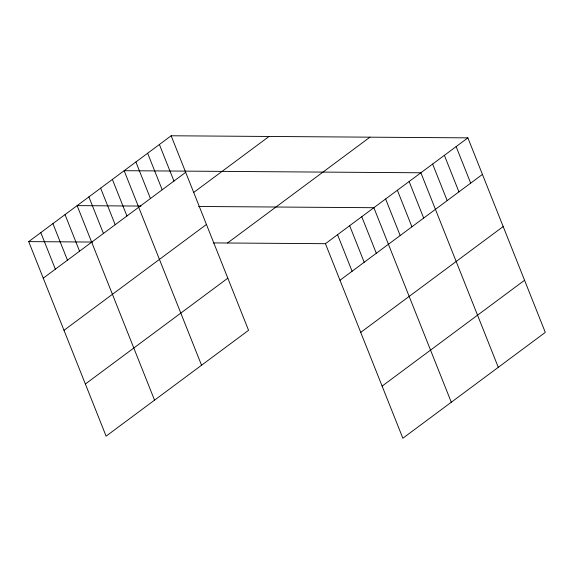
<?xml version="1.0" encoding="UTF-8"?>
<svg xmlns="http://www.w3.org/2000/svg" width="574" height="574" viewBox="0 0 574 574"><rect width="100%" height="100%" fill="white"/><g stroke="black" fill="none" stroke-linecap="round" stroke-linejoin="round"><path stroke-width="0.86" d="M171.145 135.773L248.564 330.308L106.111 436.14L28.7 241.611L171.145 135.773L467.889 137.86L545.3 332.389L402.855 438.227L325.436 243.692L213.219 242.902M43.251 278.168L185.696 172.329M193.718 192.448L269.07 136.461M63.994 330.301L206.439 224.463M227.519 243.003L369.965 137.172M85.368 384.013L227.813 278.175M325.436 243.692L467.889 137.86M339.987 280.256L482.433 174.417M360.737 332.389L503.183 226.551M382.112 386.094L524.557 280.263M140.96 206.073L77.131 205.621L154.55 400.157M198.597 206.475L373.875 207.709L451.286 402.245M28.7 241.611L92.529 242.056M456.136 146.592L470.68 183.149M444.384 155.324L458.935 191.881M432.631 164.049L447.182 200.613M498.289 367.317L420.878 172.781L124.142 170.7L201.553 365.229M409.126 181.513L423.677 218.077M397.373 190.245L411.924 226.809M385.62 198.977L400.171 235.541M361.764 216.707L376.314 253.263M349.659 225.704L364.203 262.261M337.548 234.701L352.099 271.258M159.393 144.505L173.944 181.061M147.64 153.236L162.191 189.793M135.887 161.968L150.438 198.525M112.389 179.432L126.933 215.989M100.637 188.157L115.187 224.721M88.884 196.889L103.435 233.453M65.027 214.619L79.571 251.182M52.916 223.616L67.467 260.173M40.811 232.613L55.355 269.17"/></g></svg>
